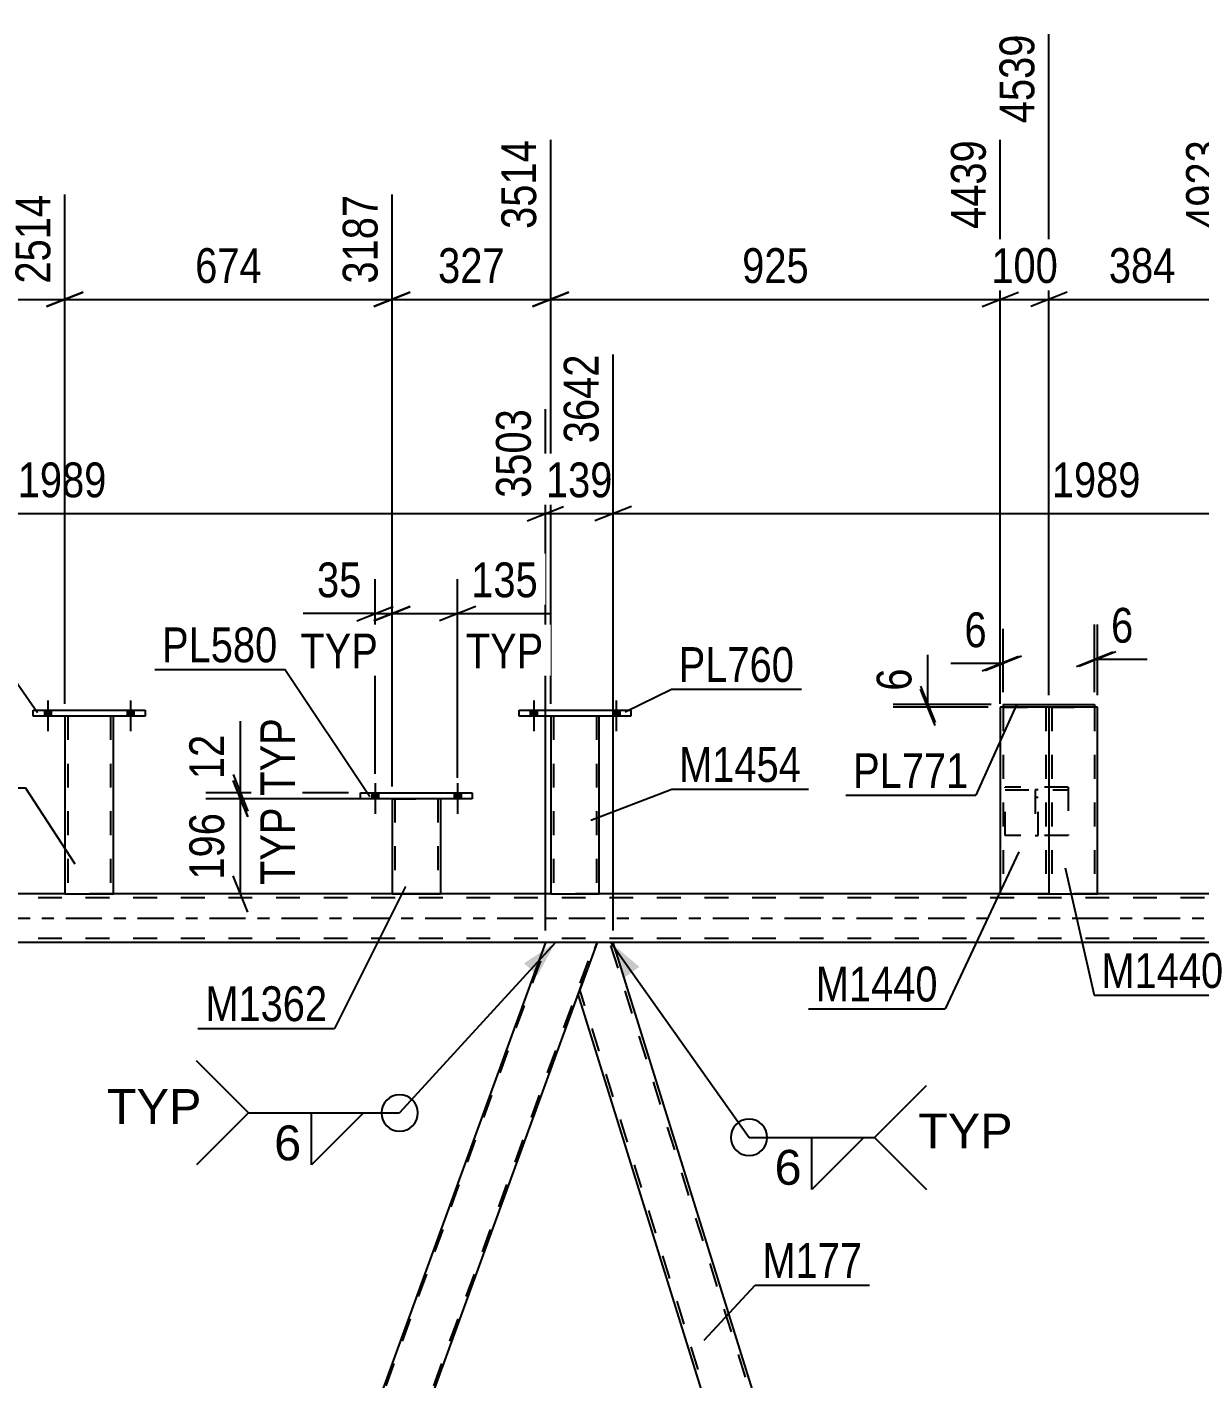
# Model space of a CAD drawing. Header units: millimetres. Extents: x -89 to 752, y -437 to 157.
# Drawn here: x 80.4 to 177, y -37.9 to 73.4 of the extents above; entities that cross this region are included whole.
import ezdxf

# ---------------------------------------------------------------- set-up
doc = ezdxf.new("R2010")
doc.units = ezdxf.units.MM
doc.linetypes.add('DXK_LINE_DOT2', pattern=[3.9198, 1.9599, -1.9599])
doc.linetypes.add('DXK_LINE_DOT3', pattern=[5.9187, 2.979, -0.9799, 0.9799, -0.9799])
doc.styles.add('Arial', font='ARIAL.TTF', dxfattribs={"height": 0.2})
doc.styles.add('Arial Narrow', font='ARIALN.TTF', dxfattribs={"height": 0.2})

# ---------------------------------------------------------------- blocks, each defined once
blk = doc.blocks.new('Part-318886155-2908 - 2857')
at = {"color": 2, "linetype": 'Continuous'}
for p, q in [((123.53, 16.64), (123.53, 2)), ((127.53, 2), (127.53, 16.64)), ((123.53, 2), (127.53, 2))]:
    blk.add_line(p, q, dxfattribs=at)
at = {"color": 7, "linetype": 'DXK_LINE_DOT2'}
for p, q in [((127.53, 16.64), (123.53, 16.64)), ((123.77, 16.64), (123.77, 2)), ((127.29, 16.64), (127.29, 2)), ((127.23, 2), (127.27, 2)), ((127.23, 2), (127.27, 2)), ((127.27, 2), (127.29, 2)), ((127.27, 2), (127.29, 2))]:
    blk.add_line(p, q, dxfattribs=at)
blk = doc.blocks.new('Part-318886155-3012 - 2857')
at = {"color": 7, "linetype": 'DXK_LINE_DOT2'}
for p, q in [((163.67, 10.56), (163.43, 10.56)), ((163.43, 10.56), (163.43, 6.8)), ((163.67, 10.56), (163.43, 10.56)), ((163.67, 6.8), (163.67, 10.56)), ((163.43, 9.96), (163.67, 9.96)), ((163.43, 6.8), (163.67, 6.8))]:
    blk.add_line(p, q, dxfattribs=at)
blk = doc.blocks.new('Part-318886155-2903 - 2857')
at = {"color": 2, "linetype": 'Continuous'}
for p, q in [((164.55, 17.36), (164.55, 2)), ((168.55, 17.36), (164.62, 17.36)), ((168.55, 2), (168.55, 17.36)), ((164.55, 2), (168.55, 2))]:
    blk.add_line(p, q, dxfattribs=at)
at = {"color": 7, "linetype": 'DXK_LINE_DOT2'}
for p, q in [((164.59, 17.36), (164.55, 17.36)), ((164.55, 17.36), (164.59, 17.36)), ((164.62, 17.36), (164.59, 17.36)), ((164.59, 17.36), (164.62, 17.36)), ((164.79, 17.36), (164.79, 2)), ((168.29, 17.36), (168.31, 17.36)), ((168.31, 17.36), (168.31, 2)), ((168.29, 2), (168.25, 2)), ((168.29, 2), (168.25, 2)), ((168.31, 2), (168.29, 2)), ((168.29, 2), (168.31, 2))]:
    blk.add_line(p, q, dxfattribs=at)
blk = doc.blocks.new('Bolt-318886155-3298 - 2857')
at = {"linetype": 'Continuous'}
for points in [[(81.85, 16.64), (82.41, 16.64), (82.41, 17.12), (81.85, 17.12)], [(81.85, 16.64), (82.41, 16.64), (82.41, 17.12), (81.85, 17.12)], [(88.65, 16.64), (89.21, 16.64), (89.21, 17.12), (88.65, 17.12)], [(88.65, 16.64), (89.21, 16.64), (89.21, 17.12), (88.65, 17.12)]]:
    blk.add_hatch(color=1, dxfattribs=at).paths.add_polyline_path(points)
at = {"color": 1, "linetype": 'Continuous'}
for p, q in [((82.13, 17.92), (82.13, 15.4)), ((82.13, 17.92), (82.13, 15.4)), ((88.93, 17.92), (88.93, 15.4)), ((88.93, 17.92), (88.93, 15.4)), ((81.85, 17.12), (81.85, 16.64)), ((81.85, 17.12), (81.85, 16.64)), ((82.41, 17.12), (82.41, 16.64)), ((82.41, 17.12), (82.41, 16.64)), ((88.65, 17.12), (88.65, 16.64)), ((88.65, 17.12), (88.65, 16.64)), ((89.21, 17.12), (89.21, 16.64)), ((89.21, 17.12), (89.21, 16.64))]:
    blk.add_line(p, q, dxfattribs=at)
blk = doc.blocks.new('Part-318886155-3179 - 2857')
at = {"color": 2, "linetype": 'Continuous'}
for p, q in [((83.53, 16.64), (83.53, 2)), ((87.53, 2), (87.53, 16.64)), ((83.53, 2), (87.53, 2))]:
    blk.add_line(p, q, dxfattribs=at)
at = {"color": 7, "linetype": 'DXK_LINE_DOT2'}
for p, q in [((87.53, 16.64), (83.53, 16.64)), ((83.77, 16.64), (83.77, 2)), ((87.29, 16.64), (87.29, 2)), ((87.23, 2), (87.27, 2)), ((87.23, 2), (87.27, 2)), ((87.27, 2), (87.29, 2)), ((87.27, 2), (87.29, 2))]:
    blk.add_line(p, q, dxfattribs=at)
blk = doc.blocks.new('Part-318886155-3011 - 2857')
at = {"color": 7, "linetype": 'DXK_LINE_DOT2'}
for p, q in [((166.15, 10.8), (160.95, 10.8)), ((160.95, 6.8), (160.95, 10.8)), ((166.15, 10.8), (160.95, 10.8)), ((160.95, 10.56), (166.15, 10.56)), ((160.95, 10.56), (166.15, 10.56)), ((166.15, 10.8), (166.15, 6.8)), ((166.15, 6.8), (160.95, 6.8))]:
    blk.add_line(p, q, dxfattribs=at)
blk = doc.blocks.new('Part-318886155-3017 - 2857')
at = {"color": 2, "linetype": 'Continuous'}
for p, q in [((160.79, 17.6), (160.79, 17.36)), ((160.79, 17.6), (168.31, 17.6)), ((164.62, 17.36), (164.48, 17.36)), ((168.31, 17.6), (168.31, 17.36))]:
    blk.add_line(p, q, dxfattribs=at)
at = {"color": 7, "linetype": 'DXK_LINE_DOT2'}
for p, q in [((160.79, 17.6), (168.31, 17.6)), ((160.79, 17.36), (160.79, 17.36)), ((160.79, 17.36), (160.79, 17.36)), ((164.48, 17.36), (160.79, 17.36)), ((160.79, 17.36), (168.31, 17.36)), ((168.31, 17.36), (164.62, 17.36)), ((168.31, 17.36), (168.31, 17.36)), ((168.31, 17.36), (168.31, 17.36))]:
    blk.add_line(p, q, dxfattribs=at)
blk = doc.blocks.new('Part-318886155-3106 - 2857')
at = {"color": 2, "linetype": 'Continuous'}
for p, q in [((107.87, 10.32), (117.07, 10.32)), ((107.87, 9.84), (107.87, 10.32)), ((117.07, 10.32), (117.07, 9.84)), ((117.07, 9.84), (107.87, 9.84))]:
    blk.add_line(p, q, dxfattribs=at)
blk = doc.blocks.new('Part-318886155-3111 - 2857')
at = {"color": 2, "linetype": 'Continuous'}
for p, q in [((110.47, 9.84), (110.47, 2)), ((114.47, 9.84), (114.47, 2)), ((110.47, 2), (114.47, 2))]:
    blk.add_line(p, q, dxfattribs=at)
at = {"color": 7, "linetype": 'DXK_LINE_DOT2'}
for p, q in [((110.47, 9.84), (114.47, 9.84)), ((110.71, 9.84), (110.71, 2)), ((114.23, 9.84), (114.23, 2)), ((114.17, 2), (114.21, 2)), ((114.17, 2), (114.21, 2)), ((114.21, 2), (114.23, 2)), ((114.21, 2), (114.23, 2))]:
    blk.add_line(p, q, dxfattribs=at)
blk = doc.blocks.new('Part-318886155-3131 - 2857')
at = {"color": 2, "linetype": 'Continuous'}
for p, q in [((160.55, 17.36), (160.55, 2)), ((164.48, 17.36), (160.55, 17.36)), ((164.55, 17.36), (164.55, 2)), ((160.55, 2), (164.55, 2))]:
    blk.add_line(p, q, dxfattribs=at)
at = {"color": 7, "linetype": 'DXK_LINE_DOT2'}
for p, q in [((160.79, 17.36), (160.79, 2)), ((164.29, 17.36), (164.31, 17.36)), ((164.31, 17.36), (164.31, 2)), ((164.51, 17.36), (164.48, 17.36)), ((164.51, 17.36), (164.48, 17.36)), ((164.55, 17.36), (164.51, 17.36)), ((164.51, 17.36), (164.55, 17.36)), ((164.29, 2), (164.25, 2)), ((164.29, 2), (164.25, 2)), ((164.31, 2), (164.29, 2)), ((164.29, 2), (164.31, 2))]:
    blk.add_line(p, q, dxfattribs=at)
blk = doc.blocks.new('Part-318886155-3184 - 2857')
at = {"color": 2, "linetype": 'Continuous'}
for p, q in [((80.93, 17.12), (90.13, 17.12)), ((80.93, 16.64), (80.93, 17.12)), ((90.13, 17.12), (90.13, 16.64)), ((90.13, 16.64), (80.93, 16.64))]:
    blk.add_line(p, q, dxfattribs=at)
blk = doc.blocks.new('Part-318886155-3189 - 2857')
at = {"color": 2, "linetype": 'Continuous'}
for p, q in [((120.93, 17.12), (130.13, 17.12)), ((120.93, 16.64), (120.93, 17.12)), ((130.13, 17.12), (130.13, 16.64)), ((130.13, 16.64), (120.93, 16.64))]:
    blk.add_line(p, q, dxfattribs=at)
blk = doc.blocks.new('Bolt-318886155-3205 - 2857')
at = {"linetype": 'Continuous'}
for points in [[(121.85, 16.64), (122.41, 16.64), (122.41, 17.12), (121.85, 17.12)], [(121.85, 16.64), (122.41, 16.64), (122.41, 17.12), (121.85, 17.12)], [(128.65, 16.64), (129.21, 16.64), (129.21, 17.12), (128.65, 17.12)], [(128.65, 16.64), (129.21, 16.64), (129.21, 17.12), (128.65, 17.12)]]:
    blk.add_hatch(color=1, dxfattribs=at).paths.add_polyline_path(points)
at = {"color": 1, "linetype": 'Continuous'}
for p, q in [((122.13, 17.92), (122.13, 15.4)), ((122.13, 17.92), (122.13, 15.4)), ((128.93, 17.92), (128.93, 15.4)), ((128.93, 17.92), (128.93, 15.4)), ((121.85, 17.12), (121.85, 16.64)), ((121.85, 17.12), (121.85, 16.64)), ((122.41, 17.12), (122.41, 16.64)), ((122.41, 17.12), (122.41, 16.64)), ((128.65, 17.12), (128.65, 16.64)), ((128.65, 17.12), (128.65, 16.64)), ((129.21, 17.12), (129.21, 16.64)), ((129.21, 17.12), (129.21, 16.64))]:
    blk.add_line(p, q, dxfattribs=at)
blk = doc.blocks.new('Bolt-318886155-3299 - 2857')
at = {"linetype": 'Continuous'}
for points in [[(108.79, 9.84), (109.35, 9.84), (109.35, 10.32), (108.79, 10.32)], [(108.79, 9.84), (109.35, 9.84), (109.35, 10.32), (108.79, 10.32)], [(115.59, 9.84), (116.15, 9.84), (116.15, 10.32), (115.59, 10.32)], [(115.59, 9.84), (116.15, 9.84), (116.15, 10.32), (115.59, 10.32)]]:
    blk.add_hatch(color=1, dxfattribs=at).paths.add_polyline_path(points)
at = {"color": 1, "linetype": 'Continuous'}
for p, q in [((108.79, 10.32), (108.79, 9.84)), ((108.79, 10.32), (108.79, 9.84)), ((109.07, 11.12), (109.07, 8.6)), ((109.07, 11.12), (109.07, 8.6)), ((109.35, 10.32), (109.35, 9.84)), ((109.35, 10.32), (109.35, 9.84)), ((115.59, 10.32), (115.59, 9.84)), ((115.59, 10.32), (115.59, 9.84)), ((115.87, 11.12), (115.87, 8.6)), ((115.87, 11.12), (115.87, 8.6)), ((116.15, 10.32), (116.15, 9.84)), ((116.15, 10.32), (116.15, 9.84))]:
    blk.add_line(p, q, dxfattribs=at)
blk = doc.blocks.new('Part-318886155-3492 - 2857')
at = {"color": 7, "linetype": 'DXK_LINE_DOT2'}
for p, q in [((698.69, 1.68), (-17.02, 1.68)), ((87.53, 2), (83.53, 2)), ((127.53, 2), (123.53, 2)), ((168.55, 2), (164.55, 2)), ((698.69, -1.68), (-17.02, -1.68)), ((128.67, -2), (123.09, -2))]:
    blk.add_line(p, q, dxfattribs=at)
at = {"color": 2, "linetype": 'Continuous'}
for p, q in [((83.53, 2), (47.53, 2)), ((123.53, 2), (87.53, 2)), ((164.55, 2), (127.53, 2)), ((179.91, 2), (168.55, 2)), ((123.09, -2), (43.53, -2)), ((208.23, -2), (128.67, -2))]:
    blk.add_line(p, q, dxfattribs=at)
at = {"color": 7, "linetype": 'DXK_LINE_DOT3'}
blk.add_line((-17.02, 0), (698.69, 0), dxfattribs=at)
blk = doc.blocks.new('Part-318886155-3506 - 2857')
at = {"color": 7, "linetype": 'DXK_LINE_DOT2'}
for p, q in [((79.14, -123.22), (123.26, -2)), ((83.06, -123.22), (127.18, -2)), ((125.82, -6.2), (127.35, -2))]:
    blk.add_line(p, q, dxfattribs=at)
at = {"color": 2, "linetype": 'Continuous'}
for p, q in [((123.09, -2), (80.73, -118.4)), ((127.35, -2), (123.09, -2)), ((84.98, -118.4), (125.82, -6.2))]:
    blk.add_line(p, q, dxfattribs=at)
blk = doc.blocks.new('Part-318886155-3533 - 2857')
at = {"color": 2, "linetype": 'Continuous'}
for p, q in [((127.35, -2), (125.82, -6.2)), ((128.67, -2), (127.35, -2)), ((165.37, -119.75), (128.67, -2)), ((162.26, -123.22), (125.8, -6.25))]:
    blk.add_line(p, q, dxfattribs=at)
at = {"color": 7, "linetype": 'DXK_LINE_DOT2'}
for p, q in [((165.23, -120.12), (128.42, -2)), ((125.82, -6.2), (125.8, -6.25)), ((162.51, -123.22), (125.94, -5.88))]:
    blk.add_line(p, q, dxfattribs=at)
blk = doc.blocks.new('StraightDimension-318886155-19035 - 2857')
at = {"color": 7, "linetype": 'Continuous'}
for p, q in [((154.58, 17.6), (154.58, 21.68)), ((154.58, 17.6), (154.58, 21.68)), ((153.98, 19.1), (155.18, 16.1)), ((155.18, 15.86), (153.98, 18.86)), ((159.79, 17.6), (151.73, 17.6)), ((159.55, 17.36), (151.73, 17.36)), ((154.58, 17.36), (154.58, 17.6))]:
    blk.add_line(p, q, dxfattribs=at)
at = {"color": 0}
blk.add_wipeout([(153.83, 21.16), (149.63, 21.16), (149.63, 18.13), (153.83, 18.13)], dxfattribs=at)
at = {"color": 3, "style": 'Arial Narrow'}
blk.add_text('6', height=2.86, rotation=90.0002, dxfattribs=at).set_placement((153.23, 18.73))
blk = doc.blocks.new('StraightDimension-318886155-4131 - 2857')
at = {"color": 7, "linetype": 'Continuous'}
for p, q in [((123.53, 17.64), (123.53, 64.06)), ((110.47, 10.84), (110.47, 59.56)), ((111.97, 51.54), (108.97, 50.34)), ((122.03, 50.34), (125.03, 51.54)), ((110.47, 50.94), (123.53, 50.94))]:
    blk.add_line(p, q, dxfattribs=at)
at = {"color": 0}
blk.add_wipeout([(120.34, 51.69), (120.34, 55.89), (113.66, 55.89), (113.66, 51.69)], dxfattribs=at)
at = {"color": 3, "style": 'Arial Narrow'}
blk.add_text('327', height=2.863, dxfattribs=at).set_placement((114.26, 52.29))
at = {"color": 0, "linetype": 'Continuous'}
blk.add_wipeout([(122.93, 64.66), (118.73, 64.66), (118.73, 56.14), (122.93, 56.14)], dxfattribs=at)
at = {"color": 3, "linetype": 'Continuous', "style": 'Arial Narrow'}
blk.add_text('3514', height=2.863, rotation=90.0002, dxfattribs=at).set_placement((122.33, 56.74))
blk = doc.blocks.new('StraightDimension-318886155-19046 - 2857')
at = {"color": 7, "linetype": 'Continuous'}
for p, q in [((160.55, 18.36), (160.55, 23.81)), ((160.79, 18.6), (160.79, 23.81)), ((159.05, 20.36), (162.05, 21.56)), ((162.29, 21.56), (159.29, 20.36)), ((160.55, 20.96), (156.47, 20.96)), ((160.55, 20.96), (156.47, 20.96)), ((160.55, 20.96), (160.79, 20.96))]:
    blk.add_line(p, q, dxfattribs=at)
at = {"color": 0}
blk.add_wipeout([(160.02, 21.71), (160.02, 25.91), (157, 25.91), (157, 21.71)], dxfattribs=at)
at = {"color": 3, "style": 'Arial Narrow'}
blk.add_text('6', height=2.86, dxfattribs=at).set_placement((157.6, 22.31))
blk = doc.blocks.new('StraightDimension-318886155-4130 - 2857')
at = {"color": 7, "linetype": 'Continuous'}
for p, q in [((123.53, 17.64), (123.53, 64.06)), ((160.55, 17.64), (160.55, 64.06)), ((125.03, 51.54), (122.03, 50.34)), ((159.05, 50.34), (162.05, 51.54)), ((123.53, 50.94), (160.55, 50.94))]:
    blk.add_line(p, q, dxfattribs=at)
at = {"color": 0, "linetype": 'Continuous'}
blk.add_wipeout([(159.95, 64.66), (155.75, 64.66), (155.75, 56.14), (159.95, 56.14)], dxfattribs=at)
at = {"color": 0}
blk.add_wipeout([(145.38, 51.69), (145.38, 55.89), (138.7, 55.89), (138.7, 51.69)], dxfattribs=at)
at = {"color": 3, "linetype": 'Continuous', "style": 'Arial Narrow'}
blk.add_text('4439', height=2.863, rotation=90.0002, dxfattribs=at).set_placement((159.35, 56.74))
at = {"color": 3, "style": 'Arial Narrow'}
blk.add_text('925', height=2.863, dxfattribs=at).set_placement((139.3, 52.29))
blk = doc.blocks.new('StraightDimension-318886155-19590 - 2857')
at = {"color": 7, "linetype": 'Continuous'}
for p, q in [((97.99, 10.32), (97.99, 16.23)), ((97.99, 10.32), (97.99, 16.23)), ((97.39, 11.82), (98.59, 8.82)), ((98.59, 8.34), (97.39, 11.34)), ((106.87, 10.32), (95.14, 10.32)), ((97.99, 9.84), (97.99, 10.32)), ((109.47, 9.84), (95.14, 9.84))]:
    blk.add_line(p, q, dxfattribs=at)
at = {"color": 0, "linetype": 'Continuous'}
blk.add_wipeout([(103.09, 17.07), (98.89, 17.07), (98.89, 9.48), (103.09, 9.48)], dxfattribs=at)
at = {"color": 0}
blk.add_wipeout([(97.24, 15.7), (93.04, 15.7), (93.04, 10.85), (97.24, 10.85)], dxfattribs=at)
at = {"color": 3, "linetype": 'Continuous', "style": 'Arial Narrow'}
blk.add_text('TYP', height=2.863, rotation=90.0002, dxfattribs=at).set_placement((102.49, 10.08))
at = {"color": 3, "style": 'Arial Narrow'}
blk.add_text('12', height=2.863, rotation=90.0002, dxfattribs=at).set_placement((96.64, 11.45))
blk = doc.blocks.new('StraightDimension-318886155-4132 - 2857')
at = {"color": 7, "linetype": 'Continuous'}
for p, q in [((83.53, 17.64), (83.53, 59.56)), ((110.47, 10.84), (110.47, 59.56)), ((85.03, 51.54), (82.03, 50.34)), ((108.97, 50.34), (111.97, 51.54)), ((83.53, 50.94), (110.47, 50.94))]:
    blk.add_line(p, q, dxfattribs=at)
at = {"color": 0}
blk.add_wipeout([(100.34, 51.69), (100.34, 55.89), (93.66, 55.89), (93.66, 51.69)], dxfattribs=at)
at = {"color": 3, "style": 'Arial Narrow'}
blk.add_text('674', height=2.863, dxfattribs=at).set_placement((94.26, 52.29))
at = {"color": 0, "linetype": 'Continuous'}
blk.add_wipeout([(109.87, 60.16), (105.67, 60.16), (105.67, 51.64), (109.87, 51.64)], dxfattribs=at)
at = {"color": 3, "linetype": 'Continuous', "style": 'Arial Narrow'}
blk.add_text('3187', height=2.863, rotation=90.0002, dxfattribs=at).set_placement((109.27, 52.24))
blk = doc.blocks.new('StraightDimension-318886155-19591 - 2857')
at = {"color": 7, "linetype": 'Continuous'}
for p, q in [((97.39, 11.34), (98.59, 8.34)), ((109.47, 9.84), (95.14, 9.84)), ((97.99, 2), (97.99, 9.84)), ((98.59, 0.5), (97.39, 3.5)), ((109.47, 2), (95.14, 2))]:
    blk.add_line(p, q, dxfattribs=at)
at = {"color": 0}
blk.add_wipeout([(97.24, 9.26), (93.04, 9.26), (93.04, 2.58), (97.24, 2.58)], dxfattribs=at)
at = {"color": 0, "linetype": 'Continuous'}
blk.add_wipeout([(103.09, 9.72), (98.89, 9.72), (98.89, 2.13), (103.09, 2.13)], dxfattribs=at)
at = {"color": 3, "linetype": 'Continuous', "style": 'Arial Narrow'}
blk.add_text('TYP', height=2.863, rotation=90.0002, dxfattribs=at).set_placement((102.49, 2.73))
at = {"color": 3, "style": 'Arial Narrow'}
blk.add_text('196', height=2.863, rotation=90.0002, dxfattribs=at).set_placement((96.64, 3.18))
blk = doc.blocks.new('StraightDimension-318886155-4025 - 2857')
at = {"color": 7, "linetype": 'Continuous'}
for p, q in [((43.53, -1), (43.53, 46.41)), ((123.09, -1), (123.09, 41.91)), ((45.03, 33.9), (42.03, 32.7)), ((121.59, 32.7), (124.59, 33.9)), ((43.53, 33.3), (123.09, 33.3))]:
    blk.add_line(p, q, dxfattribs=at)
at = {"color": 0}
blk.add_wipeout([(87.57, 34.05), (87.57, 38.25), (79.05, 38.25), (79.05, 34.05)], dxfattribs=at)
at = {"color": 3, "style": 'Arial Narrow'}
blk.add_text('1989', height=2.863, dxfattribs=at).set_placement((79.65, 34.65))
at = {"color": 0, "linetype": 'Continuous'}
blk.add_wipeout([(122.49, 42.51), (118.29, 42.51), (118.29, 34), (122.49, 34)], dxfattribs=at)
at = {"color": 3, "linetype": 'Continuous', "style": 'Arial Narrow'}
blk.add_text('3503', height=2.863, rotation=90.0002, dxfattribs=at).set_placement((121.89, 34.6))
blk = doc.blocks.new('StraightDimension-318886155-4063 - 2857')
at = {"color": 7, "linetype": 'Continuous'}
for p, q in [((128.67, -1), (128.67, 46.41)), ((123.09, -1), (123.09, 41.91)), ((121.59, 32.7), (124.59, 33.9)), ((130.17, 33.9), (127.17, 32.7)), ((123.09, 33.3), (128.67, 33.3))]:
    blk.add_line(p, q, dxfattribs=at)
at = {"color": 0}
blk.add_wipeout([(129.22, 34.05), (129.22, 38.25), (122.54, 38.25), (122.54, 34.05)], dxfattribs=at)
at = {"color": 3, "style": 'Arial Narrow'}
blk.add_text('139', height=2.863, dxfattribs=at).set_placement((123.14, 34.65))
at = {"color": 0, "linetype": 'Continuous'}
blk.add_wipeout([(128.07, 47.01), (123.87, 47.01), (123.87, 38.5), (128.07, 38.5)], dxfattribs=at)
at = {"color": 3, "linetype": 'Continuous', "style": 'Arial Narrow'}
blk.add_text('3642', height=2.863, rotation=90.0002, dxfattribs=at).set_placement((127.47, 39.1))
blk = doc.blocks.new('StraightDimension-318886155-4082 - 2857')
at = {"color": 7, "linetype": 'Continuous'}
for p, q in [((128.67, -1), (128.67, 46.41)), ((208.23, -1), (208.23, 41.91)), ((130.17, 33.9), (127.17, 32.7)), ((206.73, 32.7), (209.73, 33.9)), ((128.67, 33.3), (208.23, 33.3))]:
    blk.add_line(p, q, dxfattribs=at)
at = {"color": 0}
blk.add_wipeout([(172.7, 34.05), (172.7, 38.25), (164.19, 38.25), (164.19, 34.05)], dxfattribs=at)
at = {"color": 3, "style": 'Arial Narrow'}
blk.add_text('1989', height=2.863, dxfattribs=at).set_placement((164.79, 34.65))
at = {"color": 0, "linetype": 'Continuous'}
blk.add_wipeout([(207.63, 42.51), (203.43, 42.51), (203.43, 34), (207.63, 34)], dxfattribs=at)
at = {"color": 3, "linetype": 'Continuous', "style": 'Arial Narrow'}
blk.add_text('5631', height=2.863, rotation=90.0002, dxfattribs=at).set_placement((207.03, 34.6))
blk = doc.blocks.new('StraightDimension-318886155-4128 - 2857')
at = {"color": 7, "linetype": 'Continuous'}
for p, q in [((164.55, 18.36), (164.55, 72.76)), ((179.91, 10.84), (179.91, 64.06)), ((166.05, 51.54), (163.05, 50.34)), ((178.41, 50.34), (181.41, 51.54)), ((164.55, 50.94), (179.91, 50.94))]:
    blk.add_line(p, q, dxfattribs=at)
at = {"color": 0}
blk.add_wipeout([(175.57, 51.69), (175.57, 55.89), (168.89, 55.89), (168.89, 51.69)], dxfattribs=at)
at = {"color": 3, "style": 'Arial Narrow'}
blk.add_text('384', height=2.863, dxfattribs=at).set_placement((169.49, 52.29))
at = {"color": 0, "linetype": 'Continuous'}
blk.add_wipeout([(179.31, 64.66), (175.11, 64.66), (175.11, 56.14), (179.31, 56.14)], dxfattribs=at)
at = {"color": 3, "linetype": 'Continuous', "style": 'Arial Narrow'}
blk.add_text('4923', height=2.863, rotation=90.0002, dxfattribs=at).set_placement((178.71, 56.74))
blk = doc.blocks.new('StraightDimension-318886155-4129 - 2857')
at = {"color": 7, "linetype": 'Continuous'}
for p, q in [((164.55, 18.36), (164.55, 72.76)), ((160.55, 17.64), (160.55, 64.06)), ((159.05, 50.34), (162.05, 51.54)), ((166.05, 51.54), (163.05, 50.34)), ((160.55, 50.94), (164.55, 50.94))]:
    blk.add_line(p, q, dxfattribs=at)
at = {"color": 0, "linetype": 'Continuous'}
blk.add_wipeout([(163.95, 73.36), (159.75, 73.36), (159.75, 64.84), (163.95, 64.84)], dxfattribs=at)
at = {"color": 3, "linetype": 'Continuous', "style": 'Arial Narrow'}
blk.add_text('4539', height=2.863, rotation=90.0002, dxfattribs=at).set_placement((163.35, 65.44))
at = {"color": 0}
blk.add_wipeout([(165.89, 51.69), (165.89, 55.89), (159.21, 55.89), (159.21, 51.69)], dxfattribs=at)
at = {"color": 3, "style": 'Arial Narrow'}
blk.add_text('100', height=2.863, dxfattribs=at).set_placement((159.81, 52.29))
blk = doc.blocks.new('StraightDimension-318886155-4133 - 2857')
at = {"color": 7, "linetype": 'Continuous'}
for p, q in [((59.39, 10.84), (59.39, 64.06)), ((83.53, 17.64), (83.53, 59.56)), ((60.89, 51.54), (57.89, 50.34)), ((82.03, 50.34), (85.03, 51.54)), ((59.39, 50.94), (83.53, 50.94))]:
    blk.add_line(p, q, dxfattribs=at)
at = {"color": 0}
blk.add_wipeout([(74.8, 51.69), (74.8, 55.89), (68.12, 55.89), (68.12, 51.69)], dxfattribs=at)
at = {"color": 3, "style": 'Arial Narrow'}
blk.add_text('603', height=2.863, dxfattribs=at).set_placement((68.72, 52.29))
at = {"color": 0, "linetype": 'Continuous'}
blk.add_wipeout([(82.93, 60.16), (78.73, 60.16), (78.73, 51.64), (82.93, 51.64)], dxfattribs=at)
at = {"color": 3, "linetype": 'Continuous', "style": 'Arial Narrow'}
blk.add_text('2514', height=2.863, rotation=90.0002, dxfattribs=at).set_placement((82.33, 52.24))
blk = doc.blocks.new('StraightDimension-318886155-19059 - 2857')
at = {"color": 7, "linetype": 'Continuous'}
for p, q in [((168.31, 18.6), (168.31, 24.18)), ((168.55, 18.36), (168.55, 24.18)), ((166.81, 20.73), (169.81, 21.93)), ((170.05, 21.93), (167.05, 20.73)), ((168.31, 21.33), (168.55, 21.33)), ((168.55, 21.33), (172.63, 21.33)), ((168.55, 21.33), (172.63, 21.33))]:
    blk.add_line(p, q, dxfattribs=at)
at = {"color": 0}
blk.add_wipeout([(172.1, 22.08), (172.1, 26.28), (169.07, 26.28), (169.07, 22.08)], dxfattribs=at)
at = {"color": 3, "style": 'Arial Narrow'}
blk.add_text('6', height=2.86, dxfattribs=at).set_placement((169.67, 22.68))
blk = doc.blocks.new('StraightDimension-318886155-19548 - 2857')
at = {"color": 7, "linetype": 'Continuous'}
for p, q in [((110.47, 10.84), (110.47, 27.92)), ((115.87, 11.56), (115.87, 27.92)), ((108.97, 24.47), (111.97, 25.67)), ((117.37, 25.67), (114.37, 24.47)), ((110.47, 25.07), (115.87, 25.07)), ((115.87, 25.07), (123.6, 25.07)), ((115.87, 25.07), (123.6, 25.07))]:
    blk.add_line(p, q, dxfattribs=at)
at = {"color": 0}
blk.add_wipeout([(123.08, 25.82), (123.08, 30.02), (116.39, 30.02), (116.39, 25.82)], dxfattribs=at)
at = {"color": 0, "linetype": 'Continuous'}
blk.add_wipeout([(123.53, 19.97), (123.53, 24.17), (115.94, 24.17), (115.94, 19.97)], dxfattribs=at)
at = {"color": 3, "style": 'Arial Narrow'}
blk.add_text('135', height=2.863, dxfattribs=at).set_placement((116.99, 26.42))
at = {"color": 3, "linetype": 'Continuous', "style": 'Arial Narrow'}
blk.add_text('TYP', height=2.863, dxfattribs=at).set_placement((116.54, 20.57))
blk = doc.blocks.new('StraightDimension-318886155-19549 - 2857')
at = {"color": 7, "linetype": 'Continuous'}
for p, q in [((109.07, 11.88), (109.07, 27.92)), ((110.47, 10.84), (110.47, 27.92)), ((107.57, 24.47), (110.57, 25.67)), ((111.97, 25.67), (108.97, 24.47)), ((109.07, 25.07), (103.16, 25.07)), ((109.07, 25.07), (103.16, 25.07)), ((109.07, 25.07), (110.47, 25.07))]:
    blk.add_line(p, q, dxfattribs=at)
at = {"color": 0}
blk.add_wipeout([(108.54, 25.82), (108.54, 30.02), (103.69, 30.02), (103.69, 25.82)], dxfattribs=at)
at = {"color": 0, "linetype": 'Continuous'}
blk.add_wipeout([(109.91, 19.97), (109.91, 24.17), (102.32, 24.17), (102.32, 19.97)], dxfattribs=at)
at = {"color": 3, "style": 'Arial Narrow'}
blk.add_text('35', height=2.863, dxfattribs=at).set_placement((104.29, 26.42))
at = {"color": 3, "linetype": 'Continuous', "style": 'Arial Narrow'}
blk.add_text('TYP', height=2.863, dxfattribs=at).set_placement((102.92, 20.57))
blk = doc.blocks.new('Mark-318886155-2904 - 2857')
at = {"color": 30, "linetype": 'Continuous'}
for p, q in [((126.83, 8.08), (133.5, 10.62)), ((133.5, 10.62), (144.75, 10.62))]:
    blk.add_line(p, q, dxfattribs=at)
at = {"color": 0}
blk.add_wipeout([(144.15, 11.22), (144.15, 14.22), (134.1, 14.22), (134.1, 11.22)], dxfattribs=at)
blk.add_wipeout([(144.15, 11.22), (144.15, 14.22), (134.1, 14.22), (134.1, 11.22)], dxfattribs=at)
at = {"color": 3, "style": 'Arial Narrow'}
blk.add_text('M1454', height=2.863, dxfattribs=at).set_placement((134.1, 11.22))
blk = doc.blocks.new('Mark-318886155-2899 - 2857')
at = {"color": 30, "linetype": 'Continuous'}
for p, q in [((165.88, 4.16), (168.27, -6.34)), ((168.27, -6.34), (179.52, -6.34))]:
    blk.add_line(p, q, dxfattribs=at)
at = {"color": 0}
blk.add_wipeout([(178.92, -5.74), (178.92, -2.74), (168.87, -2.74), (168.87, -5.74)], dxfattribs=at)
blk.add_wipeout([(178.92, -5.74), (178.92, -2.74), (168.87, -2.74), (168.87, -5.74)], dxfattribs=at)
at = {"color": 3, "style": 'Arial Narrow'}
blk.add_text('M1440', height=2.863, dxfattribs=at).set_placement((168.87, -5.74))
blk = doc.blocks.new('Mark-318886155-3013 - 2857')
at = {"color": 30, "linetype": 'Continuous'}
for p in [(161.85, 17.52), (147.83, 10.12)]:
    blk.add_line(p, (158.54, 10.12), dxfattribs=at)
at = {"color": 0}
blk.add_wipeout([(157.94, 10.72), (157.94, 13.72), (148.43, 13.72), (148.43, 10.72)], dxfattribs=at)
blk.add_wipeout([(157.94, 10.72), (157.94, 13.72), (148.43, 13.72), (148.43, 10.72)], dxfattribs=at)
at = {"color": 3, "style": 'Arial Narrow'}
blk.add_text('PL771', height=2.863, dxfattribs=at).set_placement((148.43, 10.72))
blk = doc.blocks.new('Mark-318886155-3185 - 2857')
at = {"color": 30, "linetype": 'Continuous'}
for p, q in [((129.67, 16.99), (133.47, 18.85)), ((133.47, 18.85), (144.17, 18.85))]:
    blk.add_line(p, q, dxfattribs=at)
at = {"color": 0}
blk.add_wipeout([(143.57, 19.45), (143.57, 22.45), (134.07, 22.45), (134.07, 19.45)], dxfattribs=at)
blk.add_wipeout([(143.57, 19.45), (143.57, 22.45), (134.07, 22.45), (134.07, 19.45)], dxfattribs=at)
at = {"color": 3, "style": 'Arial Narrow'}
blk.add_text('PL760', height=2.863, dxfattribs=at).set_placement((134.07, 19.45))
blk = doc.blocks.new('Mark-318886155-3175 - 2857')
at = {"color": 30, "linetype": 'Continuous'}
for p in [(69.04, 10.72), (84.39, 4.46)]:
    blk.add_line(p, (80.29, 10.72), dxfattribs=at)
at = {"color": 0}
blk.add_wipeout([(79.69, 11.32), (79.69, 14.32), (69.64, 14.32), (69.64, 11.32)], dxfattribs=at)
blk.add_wipeout([(79.69, 11.32), (79.69, 14.32), (69.64, 14.32), (69.64, 11.32)], dxfattribs=at)
at = {"color": 3, "style": 'Arial Narrow'}
blk.add_text('M1454', height=2.863, dxfattribs=at).set_placement((69.64, 11.32))
blk = doc.blocks.new('Mark-318886155-3102 - 2857')
at = {"color": 30, "linetype": 'Continuous'}
for p in [(90.93, 20.47), (108.64, 9.99)]:
    blk.add_line(p, (101.64, 20.47), dxfattribs=at)
at = {"color": 0}
blk.add_wipeout([(101.04, 21.07), (101.04, 24.07), (91.53, 24.07), (91.53, 21.07)], dxfattribs=at)
blk.add_wipeout([(101.04, 21.07), (101.04, 24.07), (91.53, 24.07), (91.53, 21.07)], dxfattribs=at)
at = {"color": 3, "style": 'Arial Narrow'}
blk.add_text('PL580', height=2.863, dxfattribs=at).set_placement((91.53, 21.07))
blk = doc.blocks.new('Mark-318886155-3107 - 2857')
at = {"color": 30, "linetype": 'Continuous'}
for p in [(111.57, 2.61), (94.49, -9.07)]:
    blk.add_line(p, (105.74, -9.07), dxfattribs=at)
at = {"color": 0}
blk.add_wipeout([(105.14, -8.47), (105.14, -5.47), (95.09, -5.47), (95.09, -8.47)], dxfattribs=at)
blk.add_wipeout([(105.14, -8.47), (105.14, -5.47), (95.09, -5.47), (95.09, -8.47)], dxfattribs=at)
at = {"color": 3, "style": 'Arial Narrow'}
blk.add_text('M1362', height=2.863, dxfattribs=at).set_placement((95.09, -8.47))
blk = doc.blocks.new('Mark-318886155-3127 - 2857')
at = {"color": 30, "linetype": 'Continuous'}
for p in [(162.07, 5.47), (144.75, -7.45)]:
    blk.add_line(p, (156, -7.45), dxfattribs=at)
at = {"color": 0}
blk.add_wipeout([(155.4, -6.85), (155.4, -3.85), (145.35, -3.85), (145.35, -6.85)], dxfattribs=at)
blk.add_wipeout([(155.4, -6.85), (155.4, -3.85), (145.35, -3.85), (145.35, -6.85)], dxfattribs=at)
at = {"color": 3, "style": 'Arial Narrow'}
blk.add_text('M1440', height=2.863, dxfattribs=at).set_placement((145.35, -6.85))
blk = doc.blocks.new('Mark-318886155-3180 - 2857')
at = {"color": 30, "linetype": 'Continuous'}
for p in [(67.77, 20.94), (81.28, 16.9)]:
    blk.add_line(p, (78.47, 20.94), dxfattribs=at)
at = {"color": 0}
blk.add_wipeout([(77.87, 21.54), (77.87, 24.54), (68.37, 24.54), (68.37, 21.54)], dxfattribs=at)
blk.add_wipeout([(77.87, 21.54), (77.87, 24.54), (68.37, 24.54), (68.37, 21.54)], dxfattribs=at)
at = {"color": 3, "style": 'Arial Narrow'}
blk.add_text('PL760', height=2.863, dxfattribs=at).set_placement((68.37, 21.54))
blk = doc.blocks.new('WeldMark-318886155-5060 - 2857')
at = {"linetype": 'Continuous'}
blk.add_hatch(color=30, dxfattribs=at).paths.add_polyline_path([(129.61, -4.88), (128.48, -2), (130.83, -4.01)])
at = {"color": 30, "linetype": 'Continuous'}
for p, q in [((128.48, -2), (139.86, -18.04)), ((139.86, -18.04), (150.18, -18.04))]:
    blk.add_line(p, q, dxfattribs=at)
at = {"color": 3, "linetype": 'Continuous'}
for p, q in [((150.18, -18.04), (154.47, -13.76)), ((145.04, -18.04), (149.32, -18.04)), ((149.32, -18.04), (145.04, -22.33)), ((145.04, -22.33), (145.04, -18.04)), ((150.18, -18.04), (154.47, -22.33))]:
    blk.add_line(p, q, dxfattribs=at)
blk.add_arc((139.86, -18.04), 1.5, 90, 270, dxfattribs=at)
at = {"color": 0}
blk.add_wipeout([(144.38, -22.14), (144.38, -18.74), (141.76, -18.74), (141.76, -22.14)], dxfattribs=at)
at = {"color": 3, "linetype": 'Continuous'}
blk.add_arc((139.86, -18.04), 1.5, 270, 90, dxfattribs=at)
at = {"color": 3, "style": 'Arial'}
blk.add_text('6', height=2.87, dxfattribs=at).set_placement((141.96, -21.94))
at = {"color": 0, "linetype": 'Continuous'}
blk.add_wipeout([(161.56, -18.94), (161.56, -15.94), (153.78, -15.94), (153.78, -18.94)], dxfattribs=at)
blk.add_wipeout([(161.56, -18.94), (161.56, -15.94), (153.78, -15.94), (153.78, -18.94)], dxfattribs=at)
at = {"color": 3, "linetype": 'Continuous', "style": 'Arial'}
blk.add_text('TYP', height=2.865, dxfattribs=at).set_placement((153.78, -18.94))
blk = doc.blocks.new('Mark-318886155-3529 - 2857')
at = {"color": 30, "linetype": 'Continuous'}
for p, q in [((136.16, -34.73), (140.36, -30.21)), ((140.36, -30.21), (149.78, -30.21))]:
    blk.add_line(p, q, dxfattribs=at)
at = {"color": 0}
blk.add_wipeout([(149.18, -29.61), (149.18, -26.61), (140.96, -26.61), (140.96, -29.61)], dxfattribs=at)
blk.add_wipeout([(149.18, -29.61), (149.18, -26.61), (140.96, -26.61), (140.96, -29.61)], dxfattribs=at)
at = {"color": 3, "style": 'Arial Narrow'}
blk.add_text('M177', height=2.863, dxfattribs=at).set_placement((140.96, -29.61))
blk = doc.blocks.new('WeldMark-318886155-5045 - 2857')
at = {"linetype": 'Continuous'}
blk.add_hatch(color=30, dxfattribs=at).paths.add_polyline_path([(121.34, -3.71), (123.92, -2), (122.45, -4.72)])
at = {"color": 30, "linetype": 'Continuous'}
for p in [(123.92, -2), (98.66, -16.03)]:
    blk.add_line(p, (111.09, -16.03), dxfattribs=at)
at = {"color": 3, "linetype": 'Continuous'}
for p, q in [((98.66, -16.03), (94.38, -11.74)), ((98.66, -16.03), (94.38, -20.31)), ((103.84, -16.03), (108.13, -16.03)), ((108.13, -16.03), (103.84, -20.31)), ((103.84, -20.31), (103.84, -16.03))]:
    blk.add_line(p, q, dxfattribs=at)
for start, end in [(90, 270), (270, 90)]:
    blk.add_arc((111.09, -16.03), 1.5, start, end, dxfattribs=at)
at = {"color": 0}
blk.add_wipeout([(103.19, -20.13), (103.19, -16.73), (100.56, -16.73), (100.56, -20.13)], dxfattribs=at)
at = {"color": 3, "style": 'Arial'}
blk.add_text('6', height=2.87, dxfattribs=at).set_placement((100.76, -19.93))
at = {"color": 0, "linetype": 'Continuous'}
blk.add_wipeout([(94.76, -16.93), (94.76, -13.93), (86.99, -13.93), (86.99, -16.93)], dxfattribs=at)
blk.add_wipeout([(94.76, -16.93), (94.76, -13.93), (86.99, -13.93), (86.99, -16.93)], dxfattribs=at)
at = {"color": 3, "linetype": 'Continuous', "style": 'Arial'}
blk.add_text('TYP', height=2.865, dxfattribs=at).set_placement((86.99, -16.93))

msp = doc.modelspace()

# ---------------------------------------------------------------- block references
for name in ['StraightDimension-318886155-19035 - 2857', 'Bolt-318886155-3298 - 2857', 'Bolt-318886155-3205 - 2857', 'Part-318886155-3184 - 2857', 'Part-318886155-3189 - 2857', 'Part-318886155-3131 - 2857', 'Part-318886155-3017 - 2857', 'Part-318886155-2903 - 2857', 'Part-318886155-3179 - 2857', 'Part-318886155-2908 - 2857', 'Part-318886155-3106 - 2857', 'Bolt-318886155-3299 - 2857', 'Part-318886155-3011 - 2857', 'Part-318886155-3012 - 2857', 'Part-318886155-3111 - 2857', 'Part-318886155-3492 - 2857', 'Part-318886155-3506 - 2857', 'Part-318886155-3533 - 2857']:
    msp.add_blockref(name, (0, 0))

# ---------------------------------------------------------------- next in the draw order: block references
for name in ['StraightDimension-318886155-4131 - 2857', 'StraightDimension-318886155-19046 - 2857', 'Mark-318886155-3529 - 2857']:
    msp.add_blockref(name, (0, 0))

# ---------------------------------------------------------------- next in the draw order: block references
for name in ['StraightDimension-318886155-4130 - 2857', 'StraightDimension-318886155-19590 - 2857']:
    msp.add_blockref(name, (0, 0))

# ---------------------------------------------------------------- next in the draw order: block references
msp.add_blockref('StraightDimension-318886155-4132 - 2857', (0, 0))

# ---------------------------------------------------------------- next in the draw order: block references
msp.add_blockref('StraightDimension-318886155-19591 - 2857', (0, 0))

# ---------------------------------------------------------------- next in the draw order: block references
msp.add_blockref('StraightDimension-318886155-4025 - 2857', (0, 0))

# ---------------------------------------------------------------- next in the draw order: block references
for name in ['StraightDimension-318886155-4133 - 2857', 'StraightDimension-318886155-4063 - 2857', 'Mark-318886155-3107 - 2857']:
    msp.add_blockref(name, (0, 0))

# ---------------------------------------------------------------- next in the draw order: block references
for name in ['StraightDimension-318886155-4082 - 2857', 'StraightDimension-318886155-19548 - 2857', 'Mark-318886155-3180 - 2857', 'Mark-318886155-3175 - 2857', 'WeldMark-318886155-5045 - 2857']:
    msp.add_blockref(name, (0, 0))

# ---------------------------------------------------------------- next in the draw order: block references
for name in ['StraightDimension-318886155-4128 - 2857', 'StraightDimension-318886155-19549 - 2857', 'Mark-318886155-3185 - 2857', 'Mark-318886155-2904 - 2857', 'Mark-318886155-3127 - 2857', 'Mark-318886155-2899 - 2857']:
    msp.add_blockref(name, (0, 0))

# ---------------------------------------------------------------- next in the draw order: block references
for name in ['StraightDimension-318886155-4129 - 2857', 'StraightDimension-318886155-19059 - 2857', 'Mark-318886155-3102 - 2857', 'WeldMark-318886155-5060 - 2857']:
    msp.add_blockref(name, (0, 0))

# ---------------------------------------------------------------- next in the draw order: block references
msp.add_blockref('Mark-318886155-3013 - 2857', (0, 0))

doc.saveas('drawing.dxf')
